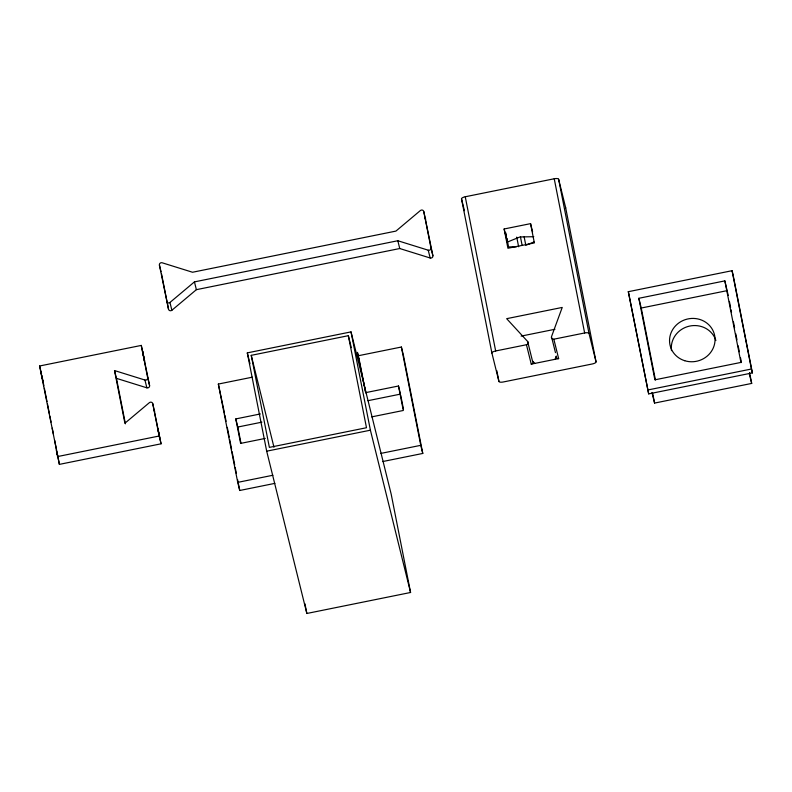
<?xml version="1.0" encoding="UTF-8"?>
<svg xmlns="http://www.w3.org/2000/svg" width="792" height="792" viewBox="0 0 792 792"><rect width="100%" height="100%" fill="white"/><g stroke="black" fill="none" stroke-linecap="round" stroke-linejoin="round"><path stroke-width="1.19" d="M555.113 359.301L556.311 356.053A2.079 1.96 -13.9 0 0 558.637 358.588L531.254 364.132L526.452 344.738A2.079 1.96 -13.9 0 0 527.65 341.491L506.662 318.671L562.231 307.435L551.509 336.659A2.079 1.96 -13.9 0 0 553.836 339.194L558.637 358.588M166.577 301.415A2.079 1.96 -13.9 0 0 169.953 302.465L194.446 281.883L397.822 240.738L428.234 250.203A2.079 1.96 -13.9 0 0 430.957 247.916L423.789 211.573A2.079 1.96 -13.9 0 0 420.413 210.514L395.921 231.096L192.545 272.25L162.132 262.776A2.079 1.96 -13.9 0 0 159.41 265.063L168.508 309.197A2.079 1.96 -13.9 0 0 171.884 310.256L196.376 289.674L399.752 248.53L430.165 257.994A2.079 1.96 -13.9 0 0 432.887 255.707L423.789 211.573M532.61 231.957L530.561 223.641L504.128 228.987L507.365 242.055L519.978 236.947L533.788 236.709M533.966 241.986L525.809 245.292L524.146 236.857M465.25 196.762L554.232 178.764A4.148 1.337 -11.2 0 1 558.617 179.24L565.646 207.633L596.049 361.845A4.148 1.337 -11.2 0 1 592.307 363.964L503.326 381.972A4.148 1.337 -11.2 0 1 498.94 381.497L491.911 353.093L461.508 198.881A4.148 1.337 -11.2 0 1 465.25 196.762L495.663 350.965A4.148 1.337 -11.2 0 0 491.911 353.093M114.523 370.557L124.898 423.225L149.401 402.643A2.079 1.96 -13.9 0 1 152.777 403.692L161.073 443.807L59.39 464.379L39.6 365.993L141.283 345.421L149.589 385.536A2.079 1.96 -13.9 0 1 146.867 387.823L116.444 378.348L114.523 370.557L144.936 380.031A2.079 1.96 -13.9 0 0 147.659 377.744L141.283 345.421M247.312 352.876L351.024 331.888L391.189 494.188L410.573 592.485L306.851 613.473L266.686 451.183L247.312 352.876L249.965 363.617M348.341 335.689L366.488 427.73L269.379 447.381L251.232 355.341L348.341 335.689L351.292 347.629M628.333 291.694L732.056 270.706L733.016 274.606L752.4 372.903L648.678 393.891L628.333 291.694L648.678 393.891M724.858 280.883L740.936 362.419L654.905 379.823L638.837 298.287L724.858 280.883L728.214 295.416M274.883 483.368L239.738 490.486L237.729 482.368L218.345 384.061L252.282 377.19M357.737 355.856L401.376 347.025L403.385 355.143L422.77 453.45L382.764 461.538M638.837 298.287L641.243 308.029L727.274 290.615M521.126 336.115L554.944 329.274M495.663 350.965L526.452 344.738M553.836 339.194L584.635 332.967A4.148 1.337 -11.2 0 1 589.02 333.442L596.049 361.845M265.211 438.422L240.62 443.401L235.788 418.918L260.39 413.939M365.696 392.634L398.485 386.001L400.495 394.109L367.953 400.693M57.46 456.588L159.152 436.016L161.073 443.807M235.788 418.918L237.798 427.037L261.904 422.156M371.695 416.879L403.316 410.474L398.485 386.001M266.686 451.183L370.408 430.195L410.573 592.485M647.717 390.001L751.44 369.013L752.4 372.903M237.729 482.368L272.884 475.259M380.764 453.43L420.76 445.332L422.77 453.45M651.955 392.456L654.578 403.078L751.687 383.427L749.539 372.527M516.394 246.787L508.573 246.916L506.91 238.491M534.778 363.419L532.442 360.885L527.65 341.491M749.351 373.982L751.687 383.427M551.786 337.808L555.459 352.638M506.435 236.313L505.464 232.412L507.365 242.055M461.508 198.881L464.439 210.721M430.957 247.916L432.887 255.707M428.234 250.203L430.165 257.994M397.822 240.738L399.752 248.53M251.232 355.341L273.973 447.233M194.446 281.883L196.376 289.674M218.345 384.061L224.423 412.81M169.953 302.465L171.884 310.256M159.41 265.063L161.063 271.745M147.659 377.744L149.589 385.536M144.936 380.031L146.867 387.823M39.6 365.993L41.531 373.784M40.946 371.814L41.511 374.378M42.521 380.002L42.916 381.714L42.53 379.447M56.598 451.054C55.489 446.351 58.677 461.974 57.608 455.994M42.283 378.893L40.867 371.656M56.786 451.935L57.42 455.034M41.768 375.636L42.293 378.259M158.667 432.907C155.866 417.879 161.697 448.45 158.895 433.422M732.056 270.706L751.44 369.013M729.402 301.415L730.58 307.405M731.056 309.801L731.521 312.206M733.412 321.8L734.6 327.789M735.778 333.788L736.966 339.778M738.144 345.777L739.322 351.767M740.51 357.766L741.451 362.568M641.243 308.029L655.429 379.972M652.667 393.386L654.578 403.078M558.617 179.24L589.02 333.442M554.232 178.764L584.635 332.967M530.561 223.641L534.362 242.916L507.929 248.262L504.128 228.987M520.483 237.046L522.146 245.48M516.731 237.105L518.631 246.748M496.802 370.646L498.94 381.497M401.376 347.025L420.76 445.332M400.722 395.277L403.484 409.266M351.024 331.888L370.408 430.195M304.94 603.771L306.851 613.473M237.798 427.037L241.015 443.352M224.898 415.236L226.096 421.304M227.294 427.373L229.205 437.085M229.68 439.51L231.601 449.222M232.076 451.648L234.709 464.993M235.184 467.419L236.382 473.487M237.58 479.556L239.738 490.486M161.578 274.062L168.508 309.197M152.777 403.692L159.152 436.016M116.444 378.348L125.413 423.829M42.006 376.2L43.907 385.862M44.382 388.278L47.005 401.564M47.48 403.979L49.391 413.652M49.866 416.067L51.054 422.106M52.242 428.145L53.44 434.184M54.628 440.223L56.529 449.886M57.004 452.301L59.39 464.379M424.858 218.117A2.079 1.96 -13.9 0 1 425.72 219.364M565.646 207.633A4.148 1.337 -11.2 0 1 565.26 208.395M532.739 361.31A2.079 1.96 -13.9 0 1 531.254 364.132M154.242 410.573A2.079 1.96 -13.9 0 1 154.707 411.484M671.507 350.648A22.829 21.612 -13.9 0 1 689.297 326.155A22.829 21.612 -13.9 0 1 715.879 340.52M142.56 350.985L144.599 361.132L142.56 350.985M359.033 358.855L357.43 352.361L365.736 392.822L359.033 358.855M684.733 360.716A22.829 21.612 -13.9 0 0 714.661 335.56A22.829 21.612 -13.9 0 0 677.487 323.987A22.829 21.612 -13.9 0 0 684.733 360.716"/></g></svg>
